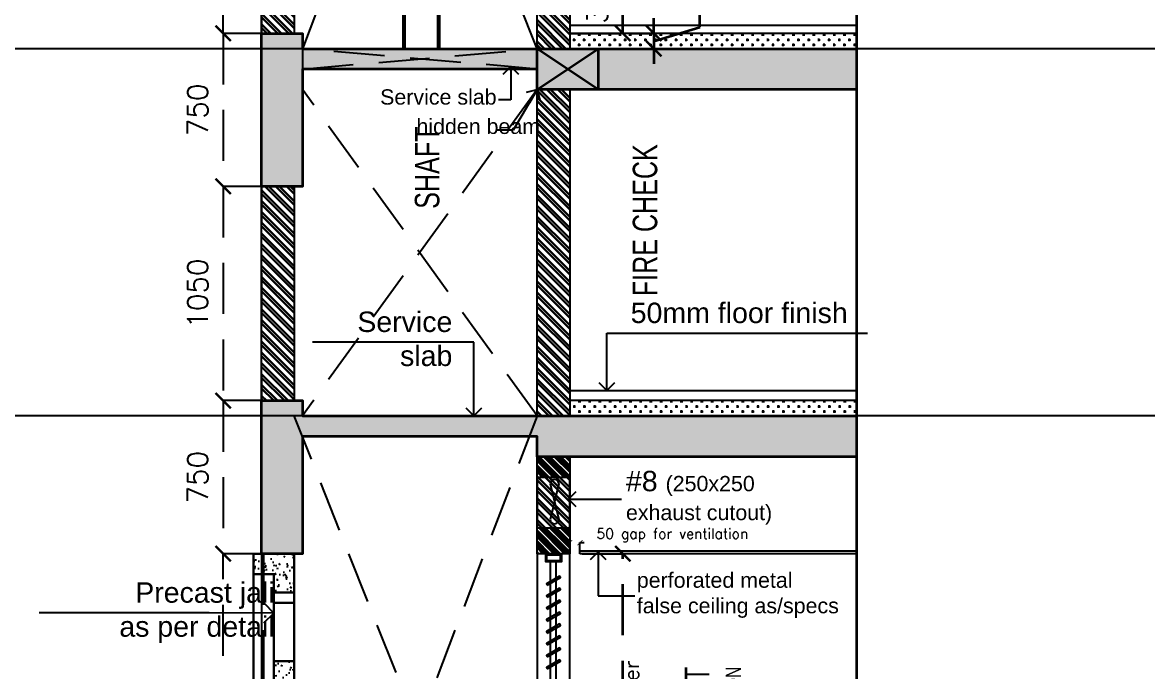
# Model space of a CAD drawing. Header units: millimetres. Extents: x 1066295 to 1300022, y -5734212 to -5454663.
# Drawn here: x 1201954 to 1207466, y -5618246 to -5615065 of the extents above; entities that cross this region are included whole.
import ezdxf

# ---------------------------------------------------------------- set-up
doc = ezdxf.new("R2010")
doc.units = ezdxf.units.MM
doc.header["$LTSCALE"] = 1000
doc.header["$MEASUREMENT"] = 0
for name, pattern in [('AUDIT_D_120904163729-0', [0]), ('T9_PROFILE SECTIONS$0$AUDIT_D_120904163729-0', [0]), ('T9_PROFILE SECTIONS$0$HIDDEN', [0.375, 0.25, -0.125]), ('T9_PROFILE SECTIONS$0$HIDDEN2', [0.1875, 0.125, -0.0625]), ('T9_PROFILE SECTIONS$0$PHANTOM2', [1.25, 0.625, -0.125, 0.125, -0.125, 0.125, -0.125]), ('T9_PROFILE SECTIONS$0$T10(T7 IS SIMILAR BUT MIRROR) - DIMENSION & TEXTING$0$HIDDEN', [0.375, 0.25, -0.125])]:
    doc.linetypes.add(name, pattern=pattern)
doc.layers.get('0').update_dxf_attribs({"linetype": 'AUDIT_D_120904163729-0'})
for name, color, linetype in [('T9_PROFILE SECTIONS$0$A-BUILDING LINE TURNS HERE', 252, 'T9_PROFILE SECTIONS$0$PHANTOM2'), ('T9_PROFILE SECTIONS$0$A-FALSE CEILING', 1, 'T9_PROFILE SECTIONS$0$AUDIT_D_120904163729-0'), ('T9_PROFILE SECTIONS$0$A-SUNK SLAB', 251, 'T9_PROFILE SECTIONS$0$AUDIT_D_120904163729-0'), ('T9_PROFILE SECTIONS$0$a-wall', 6, 'Continuous'), ('T9_PROFILE SECTIONS$0$Elev 01', 8, 'Continuous'), ('T9_PROFILE SECTIONS$0$ELEV 5', 8, 'Continuous'), ('T9_PROFILE SECTIONS$0$F.F.L', 36, 'Continuous'), ('T9_PROFILE SECTIONS$0$HATCH', 8, 'Continuous'), ('T9_PROFILE SECTIONS$0$HATCH 150', 8, 'Continuous'), ('T9_PROFILE SECTIONS$0$Leader', 2, 'T9_PROFILE SECTIONS$0$AUDIT_D_120904163729-0'), ('T9_PROFILE SECTIONS$0$LEVEL', 7, 'Continuous'), ('T9_PROFILE SECTIONS$0$T10(T7 IS SIMILAR BUT MIRROR) - DIMENSION & TEXTING$0$A-DIMENSIONS', 2, 'T9_PROFILE SECTIONS$0$T10(T7 IS SIMILAR BUT MIRROR) - DIMENSION & TEXTING$0$HIDDEN'), ('T9_PROFILE SECTIONS$0$WINDOW DETAILS$0$a-dim', 1, 'Continuous'), ('T9_PROFILE SECTIONS$0$WINDOW DETAILS$0$Thin', 1, 'Continuous')]:
    doc.layers.add(name, color=color, linetype=linetype)
for name, color, linetype, lineweight in [('T9_PROFILE SECTIONS$0$A-DIMENSION', 2, 'Continuous', 35), ('T9_PROFILE SECTIONS$0$A-SLAB', 3, 'Continuous', 35), ('T9_PROFILE SECTIONS$0$a-Text', 4, 'Continuous', 0), ('T9_PROFILE SECTIONS$0$ele', 1, 'Continuous', 30), ('T9_PROFILE SECTIONS$0$ELE-1', 4, 'Continuous', 30), ('T9_PROFILE SECTIONS$0$NON-STRUCT -150', 230, 'Continuous', 30), ('T9_PROFILE SECTIONS$0$R0-18-10-2014-T1-1st Podium Floor Plan$0$Text', 7, 'Continuous', 0)]:
    doc.layers.add(name, color=color, linetype=linetype, lineweight=lineweight)
doc.styles.add('T9_PROFILE SECTIONS$0$ARIAL ARROW', font='arial.ttf')
doc.styles.add('T9_PROFILE SECTIONS$0$Romans 1', font='romans.shx', dxfattribs={"height": 100})
doc.styles.add('T9_PROFILE SECTIONS$0$RSP_TXT 500', font='swisscl.ttf', dxfattribs={"height": 250})
doc.dimstyles.new('T9_PROFILE SECTIONS$0$ALPINE S', dxfattribs={"dimscale": 0, "dimtxt": 100, "dimasz": 75, "dimexe": 0, "dimexo": 0, "dimgap": 75, "dimtad": 1, "dimdec": 0, "dimzin": 0, "dimdsep": 46, "dimtxsty": 'T9_PROFILE SECTIONS$0$Romans 1', "dimblk": 'T9_PROFILE SECTIONS$0$_ArchTick', "dimcen": 0.09, "dimclrd": 256, "dimclre": 256, "dimclrt": 7, "dimadec": 0, "dimazin": 0, "dimtfac": 1, "dimtdec": 0, "dimtofl": 0, "dimtmove": 1, "dimatfit": 0, "dimldrblk": 'T9_PROFILE SECTIONS$0$_Open90', "dimfxl": 1, "dimtolj": 1, "dimtzin": 0, "dimarcsym": 0})
pattern_1 = [(315, (-35451.59, 240579.79), (26.5165043, 26.5165043), []), (315, (-35451.59, 240562.112), (26.5165043, 26.5165043), [])]

# ---------------------------------------------------------------- blocks, each defined once
blk = doc.blocks.new('T9_PROFILE SECTIONS$0$A$C04612184')
at = {"layer": 'T9_PROFILE SECTIONS$0$LEVEL', "color": 1, "linetype": 'T9_PROFILE SECTIONS$0$HIDDEN2', "ltscale": 5}
blk.add_line((89.8181, 76.715), (-67.8271, 76.715), dxfattribs=at)
at = {"layer": 'T9_PROFILE SECTIONS$0$LEVEL', "color": 8, "linetype": 'T9_PROFILE SECTIONS$0$HIDDEN2', "ltscale": 5}
blk.add_line((89.8181, 74.915), (-67.8271, 74.915), dxfattribs=at)
blk = doc.blocks.new('T9_PROFILE SECTIONS$0$_ArchTick')
at = {"color": 0, "linetype": 'ByBlock', "const_width": 0.15}
blk.add_lwpolyline([(-0.5, -0.5), (0.5, 0.5)], dxfattribs=at)
blk = doc.blocks.new('*D369')
at = {"layer": 'T9_PROFILE SECTIONS$0$A-DIMENSION', "linetype": 'T9_PROFILE SECTIONS$0$HIDDEN', "transparency": 16777216}
for p, q in [((1169524.2, -5430985.3), (1169524.2, -5430378.1)), ((1169299.2, -5431015.3), (1169299.2, -5430940.3)), ((1169299.2, -5431052.8), (1169524.2, -5430985.3)), ((1169299.2, -5431015.3), (1169299.2, -5431090.3)), ((1169299.2, -5431090.3), (1169299.2, -5431165.3))]:
    blk.add_line(p, q, dxfattribs=at)
at = {"layer": 'T9_PROFILE SECTIONS$0$A-DIMENSION', "linetype": 'T9_PROFILE SECTIONS$0$HIDDEN', "lineweight": -2, "transparency": 16777216}
for p, q in [((1169178, -5431015.3), (1169299.2, -5431015.3)), ((1169178, -5431090.3), (1169299.2, -5431090.3))]:
    blk.add_line(p, q, dxfattribs=at)
at = {"layer": 'T9_PROFILE SECTIONS$0$A-DIMENSION', "linetype": 'ByBlock', "transparency": 16777216, "xscale": 75, "yscale": 75, "zscale": 75}
for p, rotation in [((1169299.2, -5431015.3), 270), ((1169299.2, -5431090.3), 90)]:
    blk.add_blockref('T9_PROFILE SECTIONS$0$_ArchTick', p, dxfattribs=dict(at, rotation=rotation))
at = {"layer": 'T9_PROFILE SECTIONS$0$A-DIMENSION', "color": 7, "linetype": 'ByBlock', "transparency": 16777216, "insert": (1169411.7, -5430681.7), "char_height": 100, "attachment_point": 5, "rotation": 90, "style": 'T9_PROFILE SECTIONS$0$Romans 1'}
blk.add_mtext('\\A1;{\\H0.75x;75 sunk}', dxfattribs=at)
blk = doc.blocks.new('T9_PROFILE SECTIONS$0$_Open90')
at = {"color": 0, "linetype": 'ByBlock', "lineweight": -2}
for p, q in [((0, 0), (-1, 0)), ((-0.5, 0.5), (0, 0)), ((0, 0), (-0.5, -0.5))]:
    blk.add_line(p, q, dxfattribs=at)
blk = doc.blocks.new('*D370')
at = {"layer": 'T9_PROFILE SECTIONS$0$A-DIMENSION', "linetype": 'T9_PROFILE SECTIONS$0$HIDDEN', "lineweight": -2, "transparency": 16777216}
for p, q in [((1168948.7, -5428765.3), (1169147.6, -5428765.3)), ((1168887.3, -5430665.3), (1169147.6, -5430665.3))]:
    blk.add_line(p, q, dxfattribs=at)
at = {"layer": 'T9_PROFILE SECTIONS$0$A-DIMENSION', "linetype": 'T9_PROFILE SECTIONS$0$HIDDEN', "transparency": 16777216}
blk.add_line((1169147.6, -5430665.3), (1169147.6, -5428765.3), dxfattribs=at)
at = {"layer": 'T9_PROFILE SECTIONS$0$A-DIMENSION', "linetype": 'ByBlock', "transparency": 16777216, "xscale": 75, "yscale": 75, "zscale": 75}
for p, rotation in [((1169147.6, -5428765.3), 90), ((1169147.6, -5430665.3), 270)]:
    blk.add_blockref('T9_PROFILE SECTIONS$0$_ArchTick', p, dxfattribs=dict(at, rotation=rotation))
at = {"layer": 'T9_PROFILE SECTIONS$0$A-DIMENSION', "color": 7, "linetype": 'ByBlock', "transparency": 16777216, "insert": (1169118.1, -5429715.4), "char_height": 100, "attachment_point": 5, "rotation": 90, "style": 'T9_PROFILE SECTIONS$0$Romans 1'}
blk.add_mtext('\\A1;1900 \\P{\\H0.75x;openable shutter}', dxfattribs=at)
blk = doc.blocks.new('*D371')
at = {"layer": 'T9_PROFILE SECTIONS$0$A-DIMENSION', "linetype": 'T9_PROFILE SECTIONS$0$HIDDEN', "lineweight": -2, "transparency": 16777216}
for p, q in [((1168887.3, -5430665.3), (1169147.6, -5430665.3)), ((1168887.3, -5431015.3), (1169147.6, -5431015.3))]:
    blk.add_line(p, q, dxfattribs=at)
at = {"layer": 'T9_PROFILE SECTIONS$0$A-DIMENSION', "linetype": 'T9_PROFILE SECTIONS$0$HIDDEN', "transparency": 16777216}
blk.add_line((1169147.6, -5431015.3), (1169147.6, -5430665.3), dxfattribs=at)
at = {"layer": 'T9_PROFILE SECTIONS$0$A-DIMENSION', "linetype": 'ByBlock', "transparency": 16777216, "xscale": 75, "yscale": 75, "zscale": 75}
for p, rotation in [((1169147.6, -5430665.3), 90), ((1169147.6, -5431015.3), 270)]:
    blk.add_blockref('T9_PROFILE SECTIONS$0$_ArchTick', p, dxfattribs=dict(at, rotation=rotation))
at = {"layer": 'T9_PROFILE SECTIONS$0$A-DIMENSION', "color": 7, "linetype": 'ByBlock', "transparency": 16777216, "insert": (1169022.6, -5430840.3), "char_height": 100, "attachment_point": 5, "rotation": 90, "style": 'T9_PROFILE SECTIONS$0$Romans 1'}
blk.add_mtext('\\A1;350', dxfattribs=at)
blk = doc.blocks.new('*D365')
at = {"layer": 'T9_PROFILE SECTIONS$0$T10(T7 IS SIMILAR BUT MIRROR) - DIMENSION & TEXTING$0$A-DIMENSIONS', "linetype": 'T9_PROFILE SECTIONS$0$HIDDEN', "lineweight": -2, "transparency": 16777216}
for p, q in [((1167377.4, -5431015.3), (1167188.9, -5431015.3)), ((1167377.4, -5431765.3), (1167188.9, -5431765.3))]:
    blk.add_line(p, q, dxfattribs=at)
at = {"layer": 'T9_PROFILE SECTIONS$0$T10(T7 IS SIMILAR BUT MIRROR) - DIMENSION & TEXTING$0$A-DIMENSIONS', "lineweight": -2, "transparency": 16777216}
blk.add_line((1167188.9, -5431015.3), (1167188.9, -5431765.3), dxfattribs=at)
at = {"layer": 'T9_PROFILE SECTIONS$0$T10(T7 IS SIMILAR BUT MIRROR) - DIMENSION & TEXTING$0$A-DIMENSIONS', "linetype": 'ByBlock', "lineweight": -2, "transparency": 16777216, "xscale": 75, "yscale": 75, "zscale": 75}
for p, rotation in [((1167188.9, -5431015.3), 90), ((1167188.9, -5431765.3), 270)]:
    blk.add_blockref('T9_PROFILE SECTIONS$0$_ArchTick', p, dxfattribs=dict(at, rotation=rotation))
at = {"layer": 'T9_PROFILE SECTIONS$0$T10(T7 IS SIMILAR BUT MIRROR) - DIMENSION & TEXTING$0$A-DIMENSIONS', "color": 7, "linetype": 'ByBlock', "transparency": 16777216, "insert": (1167063.9, -5431390.3), "char_height": 100, "attachment_point": 5, "rotation": 90, "style": 'T9_PROFILE SECTIONS$0$Romans 1', "bg_fill": 3, "box_fill_scale": 1.25, "bg_fill_color": 256, "bg_fill_true_color": 13158600, "bg_fill_transparency": 0}
blk.add_mtext('\\A1;750', dxfattribs=at)
blk = doc.blocks.new('*D366')
at = {"layer": 'T9_PROFILE SECTIONS$0$T10(T7 IS SIMILAR BUT MIRROR) - DIMENSION & TEXTING$0$A-DIMENSIONS', "linetype": 'T9_PROFILE SECTIONS$0$HIDDEN', "lineweight": -2, "transparency": 16777216}
for p, q in [((1167377.4, -5430390.3), (1167188.9, -5430390.3)), ((1167377.4, -5431015.3), (1167188.9, -5431015.3))]:
    blk.add_line(p, q, dxfattribs=at)
at = {"layer": 'T9_PROFILE SECTIONS$0$T10(T7 IS SIMILAR BUT MIRROR) - DIMENSION & TEXTING$0$A-DIMENSIONS', "lineweight": -2, "transparency": 16777216}
blk.add_line((1167188.9, -5431015.3), (1167188.9, -5430390.3), dxfattribs=at)
at = {"layer": 'T9_PROFILE SECTIONS$0$T10(T7 IS SIMILAR BUT MIRROR) - DIMENSION & TEXTING$0$A-DIMENSIONS', "linetype": 'ByBlock', "lineweight": -2, "transparency": 16777216, "xscale": 75, "yscale": 75, "zscale": 75}
for p, rotation in [((1167188.9, -5430390.3), 90), ((1167188.9, -5431015.3), 270)]:
    blk.add_blockref('T9_PROFILE SECTIONS$0$_ArchTick', p, dxfattribs=dict(at, rotation=rotation))
at = {"layer": 'T9_PROFILE SECTIONS$0$T10(T7 IS SIMILAR BUT MIRROR) - DIMENSION & TEXTING$0$A-DIMENSIONS', "color": 7, "linetype": 'ByBlock', "transparency": 16777216, "insert": (1167063.9, -5430702.8), "char_height": 100, "attachment_point": 5, "rotation": 90, "style": 'T9_PROFILE SECTIONS$0$Romans 1', "bg_fill": 3, "box_fill_scale": 1.25, "bg_fill_color": 256, "bg_fill_true_color": 13158600, "bg_fill_transparency": 0}
blk.add_mtext('\\A1;625', dxfattribs=at)
blk = doc.blocks.new('*D367')
at = {"layer": 'T9_PROFILE SECTIONS$0$T10(T7 IS SIMILAR BUT MIRROR) - DIMENSION & TEXTING$0$A-DIMENSIONS', "linetype": 'T9_PROFILE SECTIONS$0$HIDDEN', "lineweight": -2, "transparency": 16777216}
for p, q in [((1167462.4, -5428765.3), (1167188.9, -5428765.3)), ((1167387.4, -5430390.3), (1167188.9, -5430390.3))]:
    blk.add_line(p, q, dxfattribs=at)
at = {"layer": 'T9_PROFILE SECTIONS$0$T10(T7 IS SIMILAR BUT MIRROR) - DIMENSION & TEXTING$0$A-DIMENSIONS', "lineweight": -2, "transparency": 16777216}
blk.add_line((1167188.9, -5430390.3), (1167188.9, -5428765.3), dxfattribs=at)
at = {"layer": 'T9_PROFILE SECTIONS$0$T10(T7 IS SIMILAR BUT MIRROR) - DIMENSION & TEXTING$0$A-DIMENSIONS', "linetype": 'ByBlock', "lineweight": -2, "transparency": 16777216, "xscale": 75, "yscale": 75, "zscale": 75}
for p, rotation in [((1167188.9, -5428765.3), 90), ((1167188.9, -5430390.3), 270)]:
    blk.add_blockref('T9_PROFILE SECTIONS$0$_ArchTick', p, dxfattribs=dict(at, rotation=rotation))
at = {"layer": 'T9_PROFILE SECTIONS$0$T10(T7 IS SIMILAR BUT MIRROR) - DIMENSION & TEXTING$0$A-DIMENSIONS', "color": 7, "linetype": 'ByBlock', "transparency": 16777216, "insert": (1167063.9, -5429577.8), "char_height": 100, "attachment_point": 5, "rotation": 90, "style": 'T9_PROFILE SECTIONS$0$Romans 1', "bg_fill": 3, "box_fill_scale": 1.25, "bg_fill_color": 256, "bg_fill_true_color": 13158600, "bg_fill_transparency": 0}
blk.add_mtext('\\A1;1625', dxfattribs=at)
blk = doc.blocks.new('*D368')
at = {"layer": 'T9_PROFILE SECTIONS$0$T10(T7 IS SIMILAR BUT MIRROR) - DIMENSION & TEXTING$0$A-DIMENSIONS', "lineweight": -2, "transparency": 16777216}
for p, q in [((1168887.3, -5428711.2), (1168862.3, -5428711.2)), ((1168937.3, -5428711.2), (1168962.3, -5428711.2))]:
    blk.add_line(p, q, dxfattribs=at)
at = {"layer": 'T9_PROFILE SECTIONS$0$T10(T7 IS SIMILAR BUT MIRROR) - DIMENSION & TEXTING$0$A-DIMENSIONS', "linetype": 'T9_PROFILE SECTIONS$0$HIDDEN', "lineweight": -2, "transparency": 16777216}
for p, q in [((1168887.3, -5428765.3), (1168887.3, -5428711.2)), ((1168937.3, -5428753.3), (1168937.3, -5428711.2))]:
    blk.add_line(p, q, dxfattribs=at)
at = {"layer": 'T9_PROFILE SECTIONS$0$T10(T7 IS SIMILAR BUT MIRROR) - DIMENSION & TEXTING$0$A-DIMENSIONS', "linetype": 'ByBlock', "lineweight": -2, "transparency": 16777216, "xscale": 25, "yscale": 25, "zscale": 25}
blk.add_blockref('T9_PROFILE SECTIONS$0$_ArchTick', (1168887.3, -5428711.2), dxfattribs=at)
at = {"layer": 'T9_PROFILE SECTIONS$0$T10(T7 IS SIMILAR BUT MIRROR) - DIMENSION & TEXTING$0$A-DIMENSIONS', "color": 7, "linetype": 'ByBlock', "transparency": 16777216, "insert": (1169372.9, -5428675.4), "char_height": 100, "attachment_point": 5, "style": 'T9_PROFILE SECTIONS$0$Romans 1', "bg_fill": 3, "box_fill_scale": 1.25, "bg_fill_color": 256, "bg_fill_true_color": 13158600, "bg_fill_transparency": 0}
blk.add_mtext('\\A1;{\\H0.5x; 50 gap for ventilation}', dxfattribs=at)
at = {"layer": 'T9_PROFILE SECTIONS$0$T10(T7 IS SIMILAR BUT MIRROR) - DIMENSION & TEXTING$0$A-DIMENSIONS', "linetype": 'ByBlock', "lineweight": -2, "transparency": 16777216, "xscale": 25, "yscale": 25, "zscale": 25, "rotation": 180}
blk.add_blockref('T9_PROFILE SECTIONS$0$_ArchTick', (1168937.3, -5428711.2), dxfattribs=at)
blk = doc.blocks.new('*D376')
at = {"layer": 'T9_PROFILE SECTIONS$0$T10(T7 IS SIMILAR BUT MIRROR) - DIMENSION & TEXTING$0$A-DIMENSIONS', "linetype": 'T9_PROFILE SECTIONS$0$HIDDEN', "lineweight": -2, "transparency": 16777216}
for p, q in [((-2915.1, -24750), (-3103.5, -24750)), ((-2915.1, -25800), (-3103.5, -25800))]:
    blk.add_line(p, q, dxfattribs=at)
at = {"layer": 'T9_PROFILE SECTIONS$0$T10(T7 IS SIMILAR BUT MIRROR) - DIMENSION & TEXTING$0$A-DIMENSIONS', "lineweight": -2, "transparency": 16777216}
blk.add_line((-3103.5, -24750), (-3103.5, -25800), dxfattribs=at)
at = {"layer": 'T9_PROFILE SECTIONS$0$T10(T7 IS SIMILAR BUT MIRROR) - DIMENSION & TEXTING$0$A-DIMENSIONS', "linetype": 'ByBlock', "lineweight": -2, "transparency": 16777216, "xscale": 75, "yscale": 75, "zscale": 75}
for p, rotation in [((-3103.5, -24750), 90), ((-3103.5, -25800), 270)]:
    blk.add_blockref('T9_PROFILE SECTIONS$0$_ArchTick', p, dxfattribs=dict(at, rotation=rotation))
at = {"layer": 'T9_PROFILE SECTIONS$0$T10(T7 IS SIMILAR BUT MIRROR) - DIMENSION & TEXTING$0$A-DIMENSIONS', "color": 7, "linetype": 'ByBlock', "transparency": 16777216, "insert": (-3228.5, -25275), "char_height": 100, "attachment_point": 5, "rotation": 90, "style": 'T9_PROFILE SECTIONS$0$Romans 1', "bg_fill": 3, "box_fill_scale": 1.25, "bg_fill_color": 256, "bg_fill_true_color": 13158600, "bg_fill_transparency": 0}
blk.add_mtext('\\A1;1050', dxfattribs=at)
blk = doc.blocks.new('*D377')
at = {"layer": 'T9_PROFILE SECTIONS$0$T10(T7 IS SIMILAR BUT MIRROR) - DIMENSION & TEXTING$0$A-DIMENSIONS', "linetype": 'T9_PROFILE SECTIONS$0$HIDDEN', "lineweight": -2, "transparency": 16777216}
for p, q in [((-2835.1, -25800), (-3103.5, -25800)), ((-2930, -26550), (-3103.5, -26550))]:
    blk.add_line(p, q, dxfattribs=at)
at = {"layer": 'T9_PROFILE SECTIONS$0$T10(T7 IS SIMILAR BUT MIRROR) - DIMENSION & TEXTING$0$A-DIMENSIONS', "lineweight": -2, "transparency": 16777216}
blk.add_line((-3103.5, -25800), (-3103.5, -26550), dxfattribs=at)
at = {"layer": 'T9_PROFILE SECTIONS$0$T10(T7 IS SIMILAR BUT MIRROR) - DIMENSION & TEXTING$0$A-DIMENSIONS', "linetype": 'ByBlock', "lineweight": -2, "transparency": 16777216, "xscale": 75, "yscale": 75, "zscale": 75}
for p, rotation in [((-3103.5, -25800), 90), ((-3103.5, -26550), 270)]:
    blk.add_blockref('T9_PROFILE SECTIONS$0$_ArchTick', p, dxfattribs=dict(at, rotation=rotation))
at = {"layer": 'T9_PROFILE SECTIONS$0$T10(T7 IS SIMILAR BUT MIRROR) - DIMENSION & TEXTING$0$A-DIMENSIONS', "color": 7, "linetype": 'ByBlock', "transparency": 16777216, "insert": (-3228.5, -26175), "char_height": 100, "attachment_point": 5, "rotation": 90, "style": 'T9_PROFILE SECTIONS$0$Romans 1', "bg_fill": 3, "box_fill_scale": 1.25, "bg_fill_color": 256, "bg_fill_true_color": 13158600, "bg_fill_transparency": 0}
blk.add_mtext('\\A1;750', dxfattribs=at)
blk = doc.blocks.new('T9_PROFILE SECTIONS$0$B')
at = {"layer": 'T9_PROFILE SECTIONS$0$A-SUNK SLAB', "linetype": 'ByBlock'}
h = blk.add_hatch(dxfattribs=at)
h.set_pattern_fill('CROSS', color=256, scale=100)
h.paths.add_polyline_path([(1170292.4, -5431090.3), (1170292.4, -5431015.3), (1168887.3, -5431015.3), (1168887.3, -5431090.3)])
at = {"layer": 'T9_PROFILE SECTIONS$0$HATCH'}
h = blk.add_hatch(dxfattribs=at)
h.set_pattern_fill('ACET-2D-AR-CONC', color=256, scale=15, angle=270, style=0)
h.set_pattern_definition([(320, (-35451.59, 237579.79), (56.8664047, 67.7707421), [11.25, -123.75]), (265, (-35451.59, 237579.79), (110.1647147, -9.6381637), [9, -99]), (10.4514445, (-35452.37, 237570.82), (-18.8833355, 102.3694433), [9.5610288, -105.1713168]), (316.1842, (-35421.59, 237579.79), (91.8756695, 95.7541912), [16.875, -185.625]), (6.6356355, (-35423.66, 237566.45), (-18.0433002, 155.098745), [14.3415513, -157.757064]), (261.184164, (-35421.59, 237579.79), (163.918685, -25.4223465), [13.5, -148.5]), (291, (-35429.09, 237564.79), (82.592386, 31.7042466), [11.25, -123.75]), (236, (-35429.09, 237564.79), (91.679556, -61.8386414), [9, -99]), (341.4514447, (-35434.12, 237557.33), (33.1139531, 98.6891554), [9.5610285, -105.1713168]), (307.5, (-35451.59, 237579.79), (30.54807037, 23.44035882), [0, -97.8, 0, -100.5, 0, -99.375]), (277.5, (-35451.59, 237579.79), (53.0472573, 6.9838039), [0, -57.3, 0, -95.55, 0, -37.875]), (237.5, (-35451.59, 237613.24), (33.87903438, -21.58332527), [0, -37.5, 0, -117, 0, -155.25]), (227.5, (-35451.59, 237628.24), (51.7347507, -47.4061649), [0, -48.75, 0, -77.7, 0, -110.25])])
h.paths.add_polyline_path([(1167437.4, -5429864), (1167437.4, -5429291.6), (1167537.4, -5429291.6), (1167537.4, -5429864)])
edge = h.paths.add_edge_path()
edge.add_line((1167387.4, -5428765.3), (1167337.4, -5428765.3))
edge.add_line((1167337.4, -5428765.3), (1167337.4, -5428865.3))
edge.add_line((1167337.4, -5428865.3), (1167387.4, -5428865.3))
edge.add_line((1167387.4, -5428865.3), (1167437.4, -5428865.3))
edge.add_line((1167437.4, -5428865.3), (1167437.4, -5428955.3))
edge.add_line((1167437.4, -5428955.3), (1167537.4, -5428955.3))
edge.add_line((1167537.4, -5428955.3), (1167537.4, -5428765.3))
edge.add_line((1167537.4, -5428765.3), (1167387.4, -5428765.3))
edge.add_line((1167387.4, -5430390.3), (1167387.4, -5430390.3))
edge.add_line((1167387.4, -5430390.3), (1167337.4, -5430390.3))
edge.add_line((1167337.4, -5430390.3), (1167337.4, -5430290.3))
edge.add_line((1167337.4, -5430290.3), (1167387.4, -5430290.3))
edge.add_line((1167387.4, -5430290.3), (1167437.4, -5430290.3))
edge.add_line((1167437.4, -5430290.3), (1167437.4, -5430200.3))
edge.add_line((1167437.4, -5430200.3), (1167537.4, -5430200.3))
edge.add_line((1167537.4, -5430200.3), (1167537.4, -5430390.3))
edge.add_line((1167537.4, -5430390.3), (1167387.4, -5430390.3))
at = {"layer": 'T9_PROFILE SECTIONS$0$HATCH 150'}
h = blk.add_hatch(color=8, dxfattribs=at)
h.dxf.hatch_style = 1
h.paths.add_polyline_path([(1170292.4, -5431290.3), (1170292.4, -5431090.3), (1168927.3, -5431090.3), (1168727.3, -5431090.3), (1168727.3, -5431090.3), (1167577.4, -5431090.3), (1167577.4, -5431015.3), (1167377.4, -5431015.3), (1167377.4, -5431765.3), (1167577.4, -5431765.3), (1167577.4, -5431190.3), (1168727.3, -5431190.3), (1168727.3, -5431290.3)])
at = {"layer": 'T9_PROFILE SECTIONS$0$NON-STRUCT -150'}
h = blk.add_hatch(dxfattribs=at)
h.set_pattern_fill('ANSI32', color=8, scale=100, angle=270)
h.set_pattern_definition(pattern_1)
h.paths.add_polyline_path([(1168727.3, -5428390.3), (1168887.3, -5428390.3), (1168887.3, -5428290.3), (1168727.3, -5428290.3)])
h = blk.add_hatch(dxfattribs=at)
h.set_pattern_fill('ANSI32', color=8, scale=100, angle=270)
h.set_pattern_definition(pattern_1)
h.paths.add_polyline_path([(1168887.3, -5428640.3), (1168727.3, -5428640.3), (1168727.3, -5428765.3), (1168887.3, -5428765.3)])
h = blk.add_hatch(dxfattribs=at)
h.set_pattern_fill('ANSI32', color=8, scale=100, angle=270)
h.set_pattern_definition([(315, (-35451.59, 243579.79), (26.5165043, 26.5165043), []), (315, (-35451.59, 243562.112), (26.5165043, 26.5165043), [])])
h.paths.add_polyline_path([(1167537.4, -5431015.3), (1167377.4, -5431015.3), (1167377.4, -5430390.3), (1167537.4, -5430390.3)])
h = blk.add_hatch(dxfattribs=at)
h.set_pattern_fill('ANSI32', color=8, scale=100, angle=270)
h.set_pattern_definition([(315, (-35451.59, 237579.79), (26.5165043, 26.5165043), []), (315, (-35451.59, 237562.112), (26.5165043, 26.5165043), [])])
h.paths.add_polyline_path([(1168727.3, -5430665.3), (1168887.3, -5430665.3), (1168887.3, -5431090.3), (1168727.3, -5431090.3)])
at = {"layer": 'T9_PROFILE SECTIONS$0$A-FALSE CEILING', "linetype": 'ByBlock'}
for p, q in [((1170292.4, -5428753.3), (1168937.3, -5428753.3)), ((1168937.3, -5428765.3), (1168937.3, -5428753.3)), ((1170292.4, -5428765.3), (1168937.3, -5428765.3))]:
    blk.add_line(p, q, dxfattribs=at)
at = {"layer": 'T9_PROFILE SECTIONS$0$A-SLAB', "linetype": 'ByBlock'}
for p, q in [((1169027.3, -5431290.3), (1168727.3, -5431090.3)), ((1168727.3, -5431290.3), (1169027.3, -5431090.3))]:
    blk.add_line(p, q, dxfattribs=at)
blk.add_lwpolyline([(1170292.4, -5431290.3), (1168727.3, -5431290.3), (1168727.3, -5431190.3), (1167577.4, -5431190.3), (1167577.4, -5431765.3), (1167377.4, -5431765.3), (1167377.4, -5431015.3), (1167577.4, -5431015.3), (1167577.4, -5431090.3), (1168727.3, -5431090.3), (1168727.3, -5431090.3), (1168727.3, -5431090.3), (1168927.3, -5431090.3), (1168927.3, -5431090.3), (1170292.4, -5431090.3)], dxfattribs=at)
blk.add_lwpolyline([(1168727.3, -5431090.3), (1169027.3, -5431090.3), (1169027.3, -5431290.3), (1168727.3, -5431290.3)], close=True, dxfattribs=at)
at = {"layer": 'T9_PROFILE SECTIONS$0$A-SUNK SLAB', "linetype": 'ByBlock'}
blk.add_lwpolyline([(1170292.4, -5431015.3), (1168887.3, -5431015.3), (1168887.3, -5431090.3), (1170292.4, -5431090.3)], dxfattribs=at)
at = {"layer": 'T9_PROFILE SECTIONS$0$a-wall', "linetype": 'ByBlock'}
for points in [[(1168727.3, -5428390.3), (1168727.3, -5428290.3), (1168887.3, -5428290.3), (1168887.3, -5428390.3)], [(1168727.3, -5428390.3), (1168887.3, -5428390.3)], [(1168887.3, -5428640.3), (1168887.3, -5428765.3), (1168727.3, -5428765.3), (1168727.3, -5428640.3)], [(1168887.3, -5428640.3), (1168727.3, -5428640.3)]]:
    blk.add_lwpolyline(points, dxfattribs=at)
for points in [[(1167537.4, -5431015.3), (1167377.4, -5431015.3), (1167377.4, -5430390.3), (1167537.4, -5430390.3)], [(1168727.3, -5430665.3), (1168887.3, -5430665.3), (1168887.3, -5431090.3), (1168727.3, -5431090.3)]]:
    blk.add_lwpolyline(points, close=True, dxfattribs=at)
at = {"layer": 'T9_PROFILE SECTIONS$0$ele', "color": 3}
blk.add_lwpolyline([(1167387.4, -5428765.3), (1167387.4, -5428765.3), (1167337.4, -5428765.3), (1167337.4, -5428865.3), (1167387.4, -5428865.3), (1167437.4, -5428865.3), (1167437.4, -5428955.3), (1167537.4, -5428955.3), (1167537.4, -5428765.3), (1167387.4, -5428765.3)], dxfattribs=at)
blk.add_lwpolyline([(1167437.4, -5429864), (1167437.4, -5429291.6), (1167537.4, -5429291.6), (1167537.4, -5429864)], close=True, dxfattribs=at)
at = {"layer": 'T9_PROFILE SECTIONS$0$ELE-1', "color": 5, "linetype": 'T9_PROFILE SECTIONS$0$HIDDEN'}
blk.add_line((1167387.4, -5428765.3), (1167387.4, -5430390.3), dxfattribs=at)
at = {"layer": 'T9_PROFILE SECTIONS$0$ELE-1', "color": 5}
for p, q in [((1167337.4, -5430290.3), (1167337.4, -5428865.3)), ((1167437.4, -5429291.6), (1167437.4, -5428955.3)), ((1167537.4, -5428955.3), (1167537.4, -5429291.6)), ((1167437.4, -5429005.9), (1167537.4, -5429005.9))]:
    blk.add_line(p, q, dxfattribs=at)
at = {"layer": 'T9_PROFILE SECTIONS$0$Elev 01', "linetype": 'ByBlock'}
for points in [[(1168727.3, -5430665.3), (1168887.3, -5430665.3), (1168887.3, -5428765.3), (1168727.3, -5428765.3)], [(1168776.7, -5428920), (1168841.6, -5428882.5), (1168837.6, -5428875.5), (1168772.7, -5428913)], [(1168776.7, -5428978.5), (1168841.6, -5428941), (1168837.6, -5428934), (1168772.7, -5428971.5)], [(1168776.7, -5429037), (1168841.6, -5428999.5), (1168837.6, -5428992.5), (1168772.7, -5429030)], [(1168776.7, -5429095.5), (1168841.6, -5429058), (1168837.6, -5429051), (1168772.7, -5429088.5)], [(1168776.7, -5429154), (1168841.6, -5429116.5), (1168837.6, -5429109.5), (1168772.7, -5429147)], [(1168776.7, -5429212.5), (1168841.6, -5429175), (1168837.6, -5429168), (1168772.7, -5429205.5)], [(1168776.7, -5429271), (1168841.6, -5429233.5), (1168837.6, -5429226.5), (1168772.7, -5429264)], [(1168776.7, -5429329.5), (1168841.6, -5429292), (1168837.6, -5429285), (1168772.7, -5429322.5)]]:
    blk.add_lwpolyline(points, close=True, dxfattribs=at)
at = {"layer": 'T9_PROFILE SECTIONS$0$ELEV 5', "linetype": 'T9_PROFILE SECTIONS$0$HIDDEN'}
for p, q in [((1168727.3, -5431090.3), (1167537.4, -5428090.3)), ((1168727.3, -5428090.3), (1167577.4, -5431090.3))]:
    blk.add_line(p, q, dxfattribs=at)
at = {"layer": 'T9_PROFILE SECTIONS$0$ELEV 5', "color": 0, "linetype": 'T9_PROFILE SECTIONS$0$HIDDEN'}
for p, q in [((1167577.4, -5431190.3), (1168727.3, -5431090.3)), ((1168727.3, -5431190.3), (1167577.4, -5431090.3))]:
    blk.add_line(p, q, dxfattribs=at)
blk.add_lwpolyline([(1167577.4, -5431190.3), (1168727.3, -5431190.3), (1168727.3, -5431090.3), (1167577.4, -5431090.3)], close=True, dxfattribs=at)
at = {"layer": 'T9_PROFILE SECTIONS$0$F.F.L', "linetype": 'Continuous', "ltscale": 0.1}
blk.add_line((1168887.3, -5430975.3), (1170292.4, -5430975.3), dxfattribs=at)
for points in [[(1168071.4, -5431090.3), (1168071.4, -5430770.2), (1168249.4, -5430770.2), (1168249.4, -5431090.3)], [(1168081.4, -5431090.3), (1168081.4, -5430780.2), (1168239.4, -5430780.2), (1168239.4, -5431090.3)]]:
    blk.add_lwpolyline(points, dxfattribs=at)
at = {"layer": 'T9_PROFILE SECTIONS$0$NON-STRUCT -150', "color": 8}
for p, q in [((1168727.3, -5428640.3), (1168727.3, -5428390.3)), ((1168887.3, -5428390.3), (1168887.3, -5428640.3))]:
    blk.add_line(p, q, dxfattribs=at)
at = {"layer": 'T9_PROFILE SECTIONS$0$WINDOW DETAILS$0$a-dim', "ltscale": 30}
for p, q in [((1168793.5, -5430625.3), (1168793.5, -5428805.3)), ((1168821.2, -5430625.3), (1168821.2, -5428805.3))]:
    blk.add_line(p, q, dxfattribs=at)
for points in [[(1168770.6, -5428765.3), (1168846.1, -5428765.3), (1168846.1, -5428805.3), (1168770.6, -5428805.3)], [(1168775.6, -5428770.3), (1168841.1, -5428770.3), (1168841.1, -5428800.3), (1168775.6, -5428800.3)]]:
    blk.add_lwpolyline(points, close=True, dxfattribs=at)
at = {"layer": 'T9_PROFILE SECTIONS$0$WINDOW DETAILS$0$Thin'}
for p, q in [((1168790.7, -5428422.7), (1168834.4, -5428597.3)), ((1168834.4, -5428422.7), (1168790.7, -5428597.3))]:
    blk.add_line(p, q, dxfattribs=at)
for centre, start, end in [((1168812.6, -5428422.7), 0, 180), ((1168812.6, -5428597.3), 180, 0)]:
    blk.add_arc(centre, 21.8, start, end, dxfattribs=at)
at = {"layer": 'T9_PROFILE SECTIONS$0$a-Text', "insert": (1169450.6, -5429318.9), "char_height": 120, "width": 1106.248, "attachment_point": 3, "rotation": 90, "style": 'T9_PROFILE SECTIONS$0$RSP_TXT 500'}
blk.add_mtext('TOILET\\P{\\H0.625x;*REFER TOILET ELEVATION}', dxfattribs=at)
at = {"layer": 'T9_PROFILE SECTIONS$0$R0-18-10-2014-T1-1st Podium Floor Plan$0$Text', "style": 'T9_PROFILE SECTIONS$0$ARIAL ARROW'}
for s, insert, char_height, width, attachment_point in [('#8 {\\H0.75x;(250x250 exhaust cutout)}', (1169162.7, -5428359.2, 0), 100, 856.031, 1), ('perforated metal false ceiling as/specs', (1169215.9, -5428857.3, 0), 75, 992.409, 1), ('Precast jali \\Pas per detail', (1167441.2, -5428905.5, 0), 100, 1131.401, 3), ('Service slab  ', (1168528.8, -5431289.4), 75, 774.719, 3), ('hidden beam', (1168741.7, -5431433.2), 75, 807.719, 3)]:
    blk.add_mtext(s, dxfattribs=dict(at, insert=insert, char_height=char_height, width=width, attachment_point=attachment_point))
at = {"layer": 'T9_PROFILE SECTIONS$0$A-DIMENSION', "linetype": 'ByBlock'}
dim = blk.add_linear_dim(base=(1169147.6, -5428765.3), p1=(1168887.3, -5430665.3), p2=(1168948.7, -5428765.3), angle=90, text='<> \\P{\\H0.75x;openable shutter}', dimstyle='T9_PROFILE SECTIONS$0$ALPINE S', override={"dimscale": 1, "dimfxl": 5, "dimlwd": 65535, "dimarcsym": 1}, dxfattribs=at)
dim.commit()
dim.dimension.update_dxf_attribs({"geometry": '*D370', "text_midpoint": (1169326.4, -5429715.4), "dimtype": 128})
dim = blk.add_linear_dim(base=(1169299.2, -5431090.3), p1=(1169178, -5431015.3), p2=(1169178, -5431090.3), angle=90, text='{\\H0.75x;<> sunk}', dimstyle='T9_PROFILE SECTIONS$0$ALPINE S', override={"dimscale": 1, "dimfxl": 5, "dimlwd": 65535, "dimarcsym": 1}, dxfattribs=at)
dim.commit()
dim.dimension.update_dxf_attribs({"geometry": '*D369', "text_midpoint": (1169411.7, -5430910.3)})
dim = blk.add_linear_dim(base=(1169147.6, -5430665.3), p1=(1168887.3, -5431015.3), p2=(1168887.3, -5430665.3), angle=90, dimstyle='T9_PROFILE SECTIONS$0$ALPINE S', override={"dimscale": 1, "dimfxl": 5, "dimlwd": 65535, "dimarcsym": 1}, dxfattribs=at)
dim.commit()
dim.dimension.update_dxf_attribs({"geometry": '*D371', "text_midpoint": (1169147.6, -5430840.3), "dimtype": 128})
at = {"layer": 'T9_PROFILE SECTIONS$0$Leader'}
for points, override in [([(1168880.6, -5428498), (1169062.8, -5428498.3), (1169141.4, -5428498.3)], {"dimscale": 1, "dimtad": 0}), ([(1169026.4, -5428755.7, 0), (1169026.6, -5428972, 0), (1169205.9, -5428972, 0)], {"dimscale": 1, "dimtad": 0}), ([(1167437.4, -5429056.3), (1167119.9, -5429054.9), (1166286.8, -5429054.9)], {"dimscale": 1, "dimasz": 100, "dimtad": 0}), ([(1168599.1, -5431177.2), (1168599.1, -5431340.2), (1168537.4, -5431340.2)], {"dimscale": 1, "dimtad": 0}), ([(1168727.3, -5431290.3), (1168610.6, -5431489.1), (1168532.1, -5431489.1)], {"dimscale": 1, "dimtad": 0})]:
    blk.add_leader(points, dimstyle='T9_PROFILE SECTIONS$0$ALPINE S', override=override, dxfattribs=at)
at = {"layer": 'T9_PROFILE SECTIONS$0$T10(T7 IS SIMILAR BUT MIRROR) - DIMENSION & TEXTING$0$A-DIMENSIONS', "linetype": 'ByBlock'}
dim = blk.add_linear_dim(base=(1168887.3, -5428711.2), p1=(1168937.3, -5428753.3), p2=(1168887.3, -5428765.3), text='{\\H0.5x; <> gap for ventilation}', dimstyle='T9_PROFILE SECTIONS$0$ALPINE S', override={"dimscale": 1, "dimasz": 25, "dimfxl": 5, "dimtfill": 1, "dimarcsym": 1}, dxfattribs=at)
dim.commit()
dim.dimension.update_dxf_attribs({"geometry": '*D368', "text_midpoint": (1169372.9, -5428783.7), "dimtype": 128})
dim = blk.add_linear_dim(base=(1167188.9, -5430390.3), p1=(1167377.4, -5431015.3), p2=(1167377.4, -5430390.3), angle=90, dimstyle='T9_PROFILE SECTIONS$0$ALPINE S', override={"dimscale": 1, "dimfxl": 5, "dimtfill": 1, "dimarcsym": 1}, dxfattribs=at)
dim.commit()
dim.dimension.update_dxf_attribs({"geometry": '*D366', "text_midpoint": (1167063.9, -5430702.8)})
for base, p1, p2, picture, middle in [((1167188.9, -5428765.3), (1167387.4, -5430390.3), (1167462.4, -5428765.3), '*D367', (1167063.9, -5429577.8)), ((1167188.9, -5431765.3), (1167377.4, -5431015.3), (1167377.4, -5431765.3), '*D365', (1167063.9, -5431390.3))]:
    dim = blk.add_linear_dim(base=base, p1=p1, p2=p2, angle=90, dimstyle='T9_PROFILE SECTIONS$0$ALPINE S', override={"dimscale": 1, "dimfxl": 5, "dimtfill": 1, "dimarcsym": 1}, dxfattribs=at)
    dim.commit()
    dim.dimension.update_dxf_attribs({"geometry": picture, "text_midpoint": middle})
blk = doc.blocks.new('T9_PROFILE SECTIONS$0$A$C3ED14206')
at = {"layer": 'T9_PROFILE SECTIONS$0$A-SUNK SLAB', "linetype": 'ByBlock'}
h = blk.add_hatch(dxfattribs=at)
h.set_pattern_fill('CROSS', color=256, scale=100)
h.set_pattern_definition([(0, (-2339598.553, 11162803.014), (25, 25), [12.5, -37.5]), (90, (-2339592.303, 11162796.764), (-25, 25), [12.5, -37.5])])
h.paths.add_polyline_path([(0, -25875), (0, -25800), (-1405.1, -25800), (-1405.1, -25875)])
at = {"layer": 'T9_PROFILE SECTIONS$0$HATCH 150'}
h = blk.add_hatch(color=8, dxfattribs=at)
h.dxf.hatch_style = 1
h.paths.add_polyline_path([(-2715.1, -25975), (-1565.1, -25975), (-1565.1, -26075), (0, -26075), (0, -25875), (-1365.1, -25875), (-1565.1, -25875), (-2715.1, -25875), (-2715.1, -25800), (-2915.1, -25800), (-2915.1, -26550), (-2715.1, -26550)])
at = {"layer": 'T9_PROFILE SECTIONS$0$NON-STRUCT -150'}
h = blk.add_hatch(dxfattribs=at)
h.set_pattern_fill('ANSI32', color=8, scale=100, angle=270)
h.set_pattern_definition([(315, (-1205744.006, 5591795.07), (26.5165043, 26.5165043), []), (315, (-1205744.006, 5591777.393), (26.5165043, 26.5165043), [])])
h.paths.add_polyline_path([(-2755.1, -25800), (-2915.1, -25800), (-2915.1, -24750), (-2755.1, -24750)])
h.paths.add_polyline_path([(-1565.1, -24275), (-1405.1, -24275), (-1405.1, -25875), (-1565.1, -25875)])
h.paths.add_polyline_path([(-1565.1, -26075), (-1405.1, -26075), (-1405.1, -26550), (-1565.1, -26550)])
at = {"layer": 'T9_PROFILE SECTIONS$0$A-BUILDING LINE TURNS HERE', "ltscale": 2}
blk.add_line((-2915.1, 3824.9), (-2915.1, -90974.6), dxfattribs=at)
at = {"layer": 'T9_PROFILE SECTIONS$0$A-SLAB', "linetype": 'ByBlock'}
blk.add_lwpolyline([(0, -26075), (-1565.1, -26075), (-1565.1, -25975), (-2715.1, -25975), (-2715.1, -26550), (-2915.1, -26550), (-2915.1, -25800), (-2715.1, -25800), (-2715.1, -25875), (-1565.1, -25875), (-1565.1, -25875), (-1565.1, -25875), (-1365.1, -25875), (-1365.1, -25875), (0, -25875)], dxfattribs=at)
at = {"layer": 'T9_PROFILE SECTIONS$0$A-SUNK SLAB', "linetype": 'ByBlock'}
blk.add_lwpolyline([(0, -25800), (-1405.1, -25800), (-1405.1, -25875), (0, -25875)], dxfattribs=at)
at = {"layer": 'T9_PROFILE SECTIONS$0$a-wall', "linetype": 'ByBlock'}
for points in [[(-1565.1, -24275), (-1405.1, -24275), (-1405.1, -25875), (-1565.1, -25875)], [(-2755.1, -25800), (-2915.1, -25800), (-2915.1, -24750), (-2755.1, -24750)], [(-1565.1, -26075), (-1405.1, -26075), (-1405.1, -26550), (-1565.1, -26550)]]:
    blk.add_lwpolyline(points, close=True, dxfattribs=at)
at = {"layer": 'T9_PROFILE SECTIONS$0$F.F.L', "linetype": 'Continuous', "ltscale": 0.1}
blk.add_lwpolyline([(-1405.1, -25750), (0, -25750)], dxfattribs=at)
at = {"layer": 'T9_PROFILE SECTIONS$0$a-Text', "insert": (-1096.5, -24543.3), "char_height": 120, "attachment_point": 3, "rotation": 90, "style": 'T9_PROFILE SECTIONS$0$RSP_TXT 500'}
blk.add_mtext_dynamic_manual_height_columns('FIRE CHECK', width=1106.248, gutter_width=500, heights=[0], dxfattribs=at)
at = {"layer": 'T9_PROFILE SECTIONS$0$R0-18-10-2014-T1-1st Podium Floor Plan$0$Text', "char_height": 100, "style": 'T9_PROFILE SECTIONS$0$ARIAL ARROW'}
for s, insert, width, attachment_point in [('50mm floor finish   ', (-1106.6, -25319.7), 1133.401, 1), ('Service slab  ', (-1980.3, -25363.5), 639.998, 3)]:
    blk.add_mtext(s, dxfattribs=dict(at, insert=insert, width=width, attachment_point=attachment_point))
at = {"layer": 'T9_PROFILE SECTIONS$0$Leader'}
for points in [[(-1874.4, -25875), (-1874.4, -25512.9), (-2666, -25512.9)], [(-1223.2, -25750, 0), (-1223.2, -25469.1, 0), (54.3, -25469.1, 0)]]:
    blk.add_leader(points, dimstyle='T9_PROFILE SECTIONS$0$ALPINE S', override={"dimscale": 1, "dimtad": 0}, dxfattribs=at)
at = {"linetype": 'ByBlock'}
blk.add_blockref('T9_PROFILE SECTIONS$0$B', (-1170292.4, 5407015.3), dxfattribs=at)
at = {"layer": 'T9_PROFILE SECTIONS$0$ELEV 5', "linetype": 'T9_PROFILE SECTIONS$0$HIDDEN'}
for p, q in [((-1565.1, -24275), (-2715.1, -25875)), ((-1565.1, -25875), (-2715.1, -24275))]:
    blk.add_line(p, q, dxfattribs=at)
at = {"layer": 'T9_PROFILE SECTIONS$0$a-Text', "insert": (-2042.5, -24859.6), "char_height": 120, "width": 1106.248, "attachment_point": 7, "rotation": 90, "style": 'T9_PROFILE SECTIONS$0$RSP_TXT 500'}
blk.add_mtext('SHAFT', dxfattribs=at)
at = {"layer": 'T9_PROFILE SECTIONS$0$T10(T7 IS SIMILAR BUT MIRROR) - DIMENSION & TEXTING$0$A-DIMENSIONS', "linetype": 'ByBlock'}
dim = blk.add_linear_dim(base=(-3103.5, -25800), p1=(-2915.1, -24750), p2=(-2915.1, -25800), angle=90, dimstyle='T9_PROFILE SECTIONS$0$ALPINE S', override={"dimscale": 1, "dimfxl": 5, "dimtfill": 1, "dimarcsym": 1}, dxfattribs=at)
dim.commit()
dim.dimension.update_dxf_attribs({"geometry": '*D376', "text_midpoint": (-3228.5, -25275)})
at = {"linetype": 'ByBlock'}
blk.add_blockref('T9_PROFILE SECTIONS$0$B', (-1170292.4, 5402215.3), dxfattribs=at)
at = {"layer": 'T9_PROFILE SECTIONS$0$A-SLAB', "linetype": 'ByBlock'}
blk.add_lwpolyline([(0, 2192.6), (0, -44931.1), (-204.4, -44931.1), (-204.4, -45009.6), (355.9, -45009.6), (355.9, -45124.6), (0, -45124.6), (0, -88142.6)], dxfattribs=at)
at = {"layer": 'T9_PROFILE SECTIONS$0$T10(T7 IS SIMILAR BUT MIRROR) - DIMENSION & TEXTING$0$A-DIMENSIONS', "linetype": 'ByBlock'}
dim = blk.add_linear_dim(base=(-3103.5, -26550), p1=(-2835.1, -25800), p2=(-2930, -26550), angle=90, dimstyle='T9_PROFILE SECTIONS$0$ALPINE S', override={"dimscale": 1, "dimfxl": 5, "dimtfill": 1, "dimarcsym": 1}, dxfattribs=at)
dim.commit()
dim.dimension.update_dxf_attribs({"geometry": '*D377', "text_midpoint": (-3228.5, -26175)})
blk = doc.blocks.new('T9_PROFILE SECTIONS')
at = {"layer": 'T9_PROFILE SECTIONS$0$LEVEL', "linetype": 'ByBlock', "xscale": 1000, "yscale": 1000, "zscale": 1000}
blk.add_blockref('T9_PROFILE SECTIONS$0$A$C04612184', (1171279.5443, -5689510.054, -0.01), dxfattribs=at)
at = {"linetype": 'ByBlock'}
blk.add_blockref('T9_PROFILE SECTIONS$0$A$C3ED14206', (1207785.4618, -5588720.0701, -0.01), dxfattribs=at)

msp = doc.modelspace()

# ---------------------------------------------------------------- block references
at = {"linetype": 'ByBlock'}
msp.add_blockref('T9_PROFILE SECTIONS', (-1745.2, -2398.4, 0.4), dxfattribs=at)

doc.saveas('drawing.dxf')
